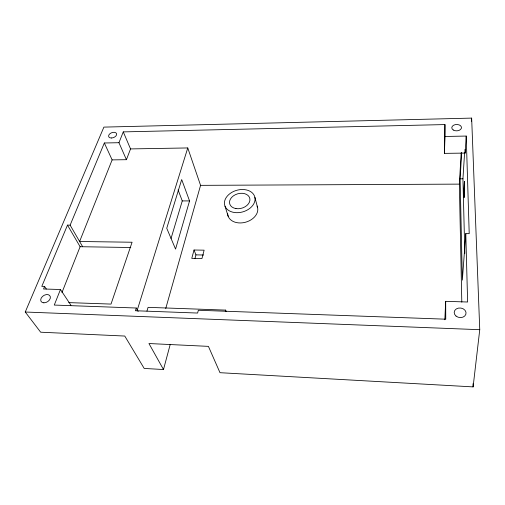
<?xml version="1.0" encoding="UTF-8"?>
<svg xmlns="http://www.w3.org/2000/svg" width="505" height="505" viewBox="0 0 505 505"><rect width="100%" height="100%" fill="white"/><g stroke="black" fill="none" stroke-linecap="round" stroke-linejoin="round"><path stroke-width="0.76" d="M118.959 142.707L104.339 142.991L112.129 159.889L126.427 159.694L118.959 142.707L123.27 131.893L444.943 124.577L444.419 153.375L465.13 153.084L466.222 136.06L444.993 136.47L444.419 153.375M444.836 319.76L445.681 301.334L467.624 302.009L465.787 233.619L469.214 233.651L466.222 136.06M461.804 302.148L459.348 184.123L461.172 152.92M465.787 233.619L462.34 280.117L460.124 178.82L461.684 152.542M464.821 253.466L462.94 178.802L464.613 152.497M471.436 121.232L471.657 118.107L103.891 127.115L25.25 312.021L40.665 332.208L124.773 336.046L144.196 368.442L163.487 369.527L170.254 344.309M163.487 369.527L148.95 343.533L208.413 346.367L219.997 372.696L473.103 386.893L479.75 329.689L471.657 118.107M225.306 311.654L225.647 310.114L148.066 307.343L146.942 311.086M194.93 258.667L195.94 254.873L194.034 250.007L204.121 250.177L201.95 258.573L191.774 258.377L194.034 250.007M165.728 308.536L200.567 185.348L187.765 147.946L130.536 148.918L123.27 131.893M189.552 200.921L175.557 249.098L166.745 228.26L181.693 179.578L189.552 200.921L182.267 200.914L178.082 189.905M171.043 238.461L182.267 200.914M137.107 310.575L187.765 147.946M82.662 246.743L70.126 225.142L67.493 225.116L41.801 286.379L44.591 286.461L43.544 288.993L60.461 289.51L54.262 305.064L136.262 308.018L135.409 310.745L197.632 313.05L198.326 310.259L445.751 319.192L445.681 301.334M126.427 159.694L130.536 148.918M61.976 292.521L80.106 246.705L67.493 225.116M112.129 159.889L79.613 241.491L132.076 242.236L111.018 304.086L68.749 302.609M70.126 225.142L104.339 142.991M460.124 178.82L462.94 178.802M200.567 185.348L459.348 184.123M80.106 246.705L130.763 247.513M195.94 254.873L203.635 255.012M25.25 312.021L479.75 329.689M44.591 286.461L46.327 288.974M60.461 289.51L70.94 305.228M136.262 308.018L138.136 311.459M225.647 310.114L226.202 311.585M225.015 206.21L228.235 216.456M254.899 197.36A15.617 11.211 -15.9 0 1 234.168 212.472A15.617 11.211 -15.9 0 1 230.166 193.447A15.617 11.211 -15.9 0 1 254.899 197.36L257.632 207.738M473.008 383.743L473.103 386.893M465.023 149.335L465.13 153.084M444.943 124.577L444.993 136.47M257.083 206.072A15.365 11.179 -16 0 1 245.215 222.314A15.365 11.179 -16 0 1 227.641 213.596M464.411 181.51L463.899 189.293L464.114 197.613L464.638 189.855L464.411 181.51M453.263 130.006A4.848 3.188 -1.4 0 0 461.336 128.384A4.848 3.188 -1.4 0 0 455.302 124.621A4.848 3.188 -1.4 0 0 453.263 130.006M456.015 316.054A5.946 4.785 7.6 0 0 465.888 314.198A5.946 4.785 7.6 0 0 458.483 308.094A5.946 4.785 7.6 0 0 456.015 316.054M43.866 302.83A5.239 3.642 -31.8 0 0 50.33 296.725A5.239 3.642 -31.8 0 0 42.445 296.492A5.239 3.642 -31.8 0 0 43.866 302.83M111.466 138.004A4.204 2.601 -21.1 0 0 116.548 133.629A4.204 2.601 -21.1 0 0 109.856 133.793A4.204 2.601 -21.1 0 0 111.466 138.004M235.961 208.584A10.409 7.474 -15.9 0 0 249.836 198.553A10.409 7.474 -15.9 0 0 233.373 195.883A10.409 7.474 -15.9 0 0 235.961 208.584"/></g></svg>
